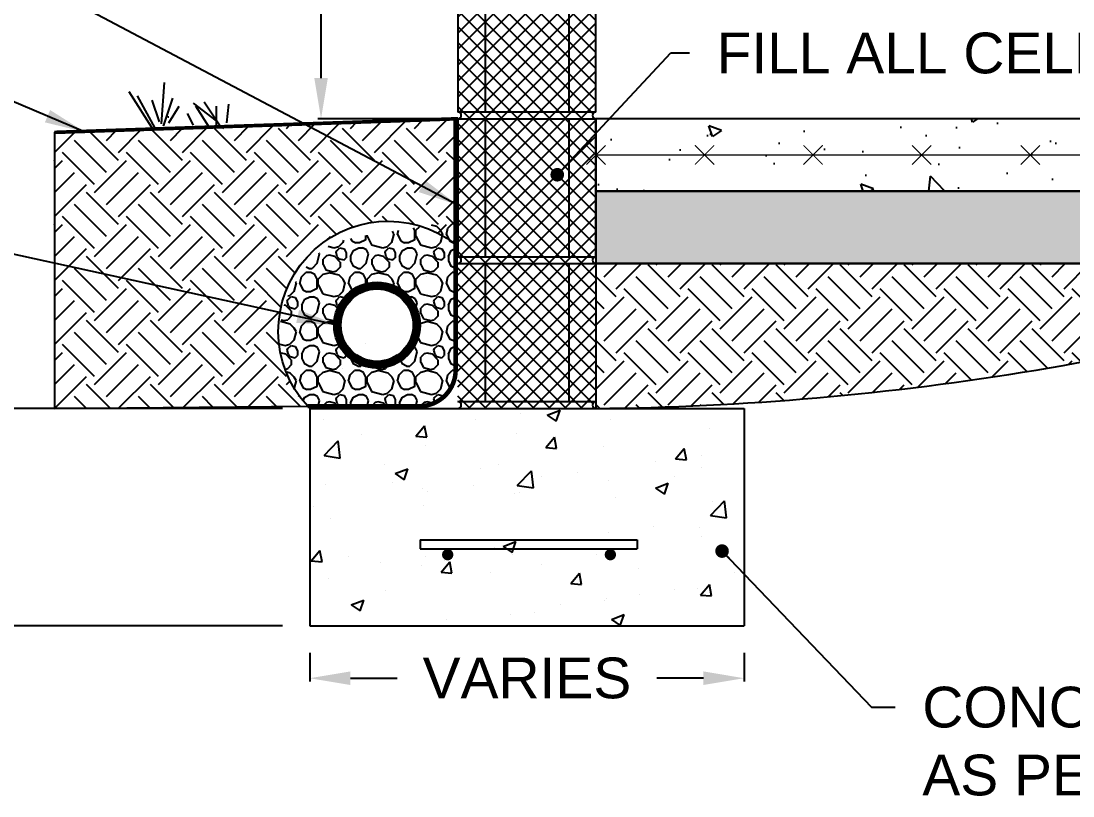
# Model space of a CAD drawing. Header units: inches. Extents: x -1316 to 22433, y -200 to 8737.
# Drawn here: x 10.6 to 68.7, y -178.5 to -135.7 of the extents above; entities that cross this region are included whole.
import ezdxf

# ---------------------------------------------------------------- set-up
doc = ezdxf.new("R2010")
doc.units = ezdxf.units.IN
doc.header["$LTSCALE"] = 10
doc.header["$MEASUREMENT"] = 0
doc.header["$PDMODE"] = 34
doc.header["$PDSIZE"] = 18
doc.layers.get('0').update_dxf_attribs({"linetype": 'CONTINUOUS'})
doc.layers.get('DefPoints').update_dxf_attribs({"linetype": 'CONTINUOUS'})
for name, color, linetype in [('S-DIMS', 4, 'CONTINUOUS'), ('S-HATCH', 5, 'CONTINUOUS'), ('S-TXT', 222, 'CONTINUOUS')]:
    doc.layers.add(name, color=color, linetype=linetype)
doc.layers.add('VIEWPORT', color=14, linetype='CONTINUOUS', plot=False)
doc.styles.add('style1', font='arial.ttf')
doc.dimstyles.new('1-2', dxfattribs={"dimtxt": 2.25, "dimasz": 2.25, "dimexe": 0.18, "dimexo": 1.5, "dimgap": 1.5, "dimtad": 0, "dimdec": 4, "dimrnd": 0.0625, "dimzin": 0, "dimdsep": 46, "dimlunit": 4, "dimtxsty": 'style1', "dimcen": 0.09, "dimazin": 0, "dimtfac": 1, "dimtdec": 4, "dimtofl": 0, "dimtmove": 0, "dimatfit": 0, "dimfxl": 1, "dimtolj": 1, "dimtzin": 0, "dimarcsym": 0})

# ---------------------------------------------------------------- blocks, each defined once
blk = doc.blocks.new('*X587')
at = {"color": 0}
for p, q in [((32.457, 27.171), (39.269, 33.983)), ((32.457, 28.055), (38.385, 33.983)), ((32.457, 28.939), (37.501, 33.983)), ((32.457, 29.822), (36.617, 33.983)), ((32.457, 30.706), (35.733, 33.983)), ((32.457, 31.59), (34.849, 33.983)), ((32.457, 32.474), (33.966, 33.983)), ((32.457, 33.358), (33.082, 33.983)), ((39.919, 26.264), (32.457, 33.727)), ((32.518, 26.348), (40.082, 33.912)), ((40.082, 26.985), (33.084, 33.983)), ((40.082, 27.869), (33.968, 33.983)), ((40.082, 28.753), (34.852, 33.983)), ((40.082, 29.637), (35.736, 33.983)), ((40.082, 30.521), (36.62, 33.983)), ((40.082, 31.405), (37.503, 33.983)), ((40.082, 32.289), (38.387, 33.983)), ((40.082, 33.173), (39.271, 33.983)), ((39.316, 25.983), (32.457, 32.843)), ((33.037, 25.983), (40.082, 33.028)), ((33.921, 25.983), (40.082, 32.144)), ((38.432, 25.983), (32.457, 31.959)), ((37.549, 25.983), (32.457, 31.075)), ((34.804, 25.983), (40.082, 31.26)), ((35.688, 25.983), (40.082, 30.376)), ((36.665, 25.983), (32.457, 30.191)), ((35.781, 25.983), (32.457, 29.307)), ((36.572, 25.983), (40.082, 29.492)), ((37.456, 25.983), (40.082, 28.609)), ((34.897, 25.983), (32.457, 28.423)), ((34.013, 25.983), (32.457, 27.539)), ((38.34, 25.983), (40.082, 27.725)), ((39.224, 25.983), (40.082, 26.841)), ((33.129, 25.983), (32.457, 26.655))]:
    blk.add_line(p, q, dxfattribs=at)
blk = doc.blocks.new('*X588')
at = {"color": 0}
for p, q in [((30.071, 27.819), (30.006, 27.951)), ((30.309, 27.999), (30.14, 27.83)), ((31.295, 28.039), (30.996, 28.114)), ((31.516, 27.818), (31.295, 28.039)), ((31.818, 27.585), (31.908, 27.945)), ((31.908, 27.945), (32.147, 28.184)), ((32.332, 28.184), (32.147, 28.184)), ((26.522, 27.378), (26.593, 27.236)), ((27.371, 27.303), (27.371, 27.54)), ((27.44, 27.507), (27.44, 27.552)), ((27.44, 27.507), (27.685, 27.017)), ((28.913, 27.625), (28.794, 27.151)), ((28.913, 27.625), (28.839, 27.771)), ((29.118, 27.585), (29.177, 27.822)), ((29.118, 27.585), (29.293, 27.236)), ((30.071, 27.303), (30.071, 27.819)), ((30.14, 27.507), (30.14, 27.83)), ((30.14, 27.507), (30.385, 27.017)), ((31.613, 27.625), (31.494, 27.151)), ((31.613, 27.625), (31.516, 27.818)), ((31.818, 27.585), (31.993, 27.236)), ((25.286, 26.942), (25.605, 26.862)), ((25.605, 26.862), (25.872, 26.928)), ((25.768, 26.688), (25.94, 26.86)), ((25.96, 27.017), (25.872, 26.928)), ((25.94, 26.86), (26.173, 26.802)), ((26.094, 27.151), (25.96, 27.017)), ((26.126, 27.277), (26.094, 27.151)), ((26.173, 26.802), (26.289, 26.571)), ((26.593, 27.236), (26.811, 27.127)), ((26.692, 26.712), (26.976, 26.854)), ((27.02, 27.127), (26.811, 27.127)), ((26.976, 26.854), (27.185, 26.854)), ((27.371, 27.303), (27.02, 27.127)), ((27.403, 26.745), (27.185, 26.854)), ((27.512, 26.527), (27.403, 26.745)), ((27.685, 27.017), (28.305, 26.862)), ((28.305, 26.862), (28.572, 26.928)), ((28.468, 26.688), (28.64, 26.86)), ((28.66, 27.017), (28.572, 26.928)), ((28.64, 26.86), (28.873, 26.802)), ((28.794, 27.151), (28.66, 27.017)), ((28.873, 26.802), (28.989, 26.571)), ((29.293, 27.236), (29.511, 27.127)), ((29.392, 26.712), (29.676, 26.854)), ((29.72, 27.127), (29.511, 27.127)), ((29.676, 26.854), (29.885, 26.854)), ((30.071, 27.303), (29.72, 27.127)), ((30.103, 26.745), (29.885, 26.854)), ((30.212, 26.527), (30.103, 26.745)), ((30.385, 27.017), (31.005, 26.862)), ((31.005, 26.862), (31.272, 26.928)), ((31.168, 26.688), (31.34, 26.86)), ((31.36, 27.017), (31.272, 26.928)), ((31.34, 26.86), (31.573, 26.802)), ((31.494, 27.151), (31.36, 27.017)), ((31.573, 26.802), (31.689, 26.571)), ((31.993, 27.236), (32.211, 27.127)), ((32.092, 26.712), (32.332, 26.832)), ((32.332, 27.127), (32.211, 27.127)), ((24.681, 26.002), (24.812, 26.527)), ((24.812, 26.527), (24.785, 26.581)), ((25.193, 26.403), (25.013, 26.223)), ((25.013, 25.926), (25.013, 26.223)), ((25.357, 26.444), (25.193, 26.403)), ((25.647, 26.372), (25.357, 26.444)), ((25.949, 26.069), (25.647, 26.372)), ((25.728, 26.608), (25.768, 26.688)), ((25.791, 26.356), (25.728, 26.608)), ((25.791, 26.356), (25.892, 26.255)), ((25.892, 26.255), (26.165, 26.186)), ((26.165, 26.186), (26.289, 26.31)), ((26.289, 26.571), (26.289, 26.31)), ((26.528, 26.384), (26.692, 26.712)), ((26.528, 26.384), (26.528, 26.133)), ((27.381, 26.002), (27.512, 26.527)), ((27.893, 26.403), (27.713, 26.223)), ((27.713, 25.926), (27.713, 26.223)), ((28.057, 26.444), (27.893, 26.403)), ((28.347, 26.372), (28.057, 26.444)), ((28.649, 26.069), (28.347, 26.372)), ((28.428, 26.608), (28.468, 26.688)), ((28.491, 26.356), (28.428, 26.608)), ((28.491, 26.356), (28.592, 26.255)), ((28.592, 26.255), (28.865, 26.186)), ((28.865, 26.186), (28.989, 26.31)), ((28.989, 26.571), (28.989, 26.31)), ((29.228, 26.384), (29.392, 26.712)), ((29.228, 26.384), (29.228, 26.133)), ((30.081, 26.002), (30.212, 26.527)), ((30.593, 26.403), (30.413, 26.223)), ((30.413, 25.926), (30.413, 26.223)), ((30.757, 26.444), (30.593, 26.403)), ((31.047, 26.372), (30.757, 26.444)), ((31.349, 26.069), (31.047, 26.372)), ((31.128, 26.608), (31.168, 26.688)), ((31.191, 26.356), (31.128, 26.608)), ((31.191, 26.356), (31.292, 26.255)), ((31.292, 26.255), (31.565, 26.186)), ((31.565, 26.186), (31.689, 26.31)), ((31.689, 26.571), (31.689, 26.31)), ((31.928, 26.384), (32.092, 26.712)), ((31.928, 26.384), (31.928, 26.133)), ((24.222, 25.719), (24.072, 25.794)), ((24.222, 25.719), (24.398, 25.719)), ((24.681, 26.002), (24.398, 25.719)), ((25.013, 25.926), (25.158, 25.636)), ((25.158, 25.636), (25.555, 25.537)), ((25.555, 25.537), (25.751, 25.586)), ((25.949, 25.784), (25.751, 25.586)), ((25.949, 26.069), (25.949, 25.784)), ((26.528, 26.133), (26.673, 25.844)), ((26.922, 25.719), (26.673, 25.844)), ((26.922, 25.719), (27.098, 25.719)), ((27.381, 26.002), (27.098, 25.719)), ((27.713, 25.926), (27.858, 25.636)), ((27.858, 25.636), (28.255, 25.537)), ((28.255, 25.537), (28.451, 25.586)), ((28.649, 25.784), (28.451, 25.586)), ((28.649, 26.069), (28.649, 25.784)), ((29.228, 26.133), (29.373, 25.844)), ((29.622, 25.719), (29.373, 25.844)), ((29.622, 25.719), (29.798, 25.719)), ((30.081, 26.002), (29.798, 25.719)), ((30.413, 25.926), (30.558, 25.636)), ((30.558, 25.636), (30.955, 25.537)), ((30.955, 25.537), (31.151, 25.586)), ((31.349, 25.784), (31.151, 25.586)), ((31.349, 26.069), (31.349, 25.784)), ((31.928, 26.133), (32.073, 25.844)), ((32.322, 25.719), (32.073, 25.844)), ((32.322, 25.719), (32.332, 25.719)), ((23.718, 24.885), (23.808, 25.245)), ((23.808, 25.245), (24.047, 25.484)), ((24.321, 25.484), (24.047, 25.484)), ((24.545, 25.372), (24.321, 25.484)), ((24.671, 25.119), (24.545, 25.372)), ((24.671, 24.603), (24.671, 25.119)), ((25.004, 25.394), (24.74, 25.13)), ((24.74, 24.807), (24.74, 25.13)), ((25.004, 25.394), (25.34, 25.478)), ((25.895, 25.339), (25.34, 25.478)), ((26.116, 25.118), (25.895, 25.339)), ((26.213, 24.925), (26.116, 25.118)), ((26.418, 24.885), (26.508, 25.245)), ((26.508, 25.245), (26.747, 25.484)), ((27.021, 25.484), (26.747, 25.484)), ((27.245, 25.372), (27.021, 25.484)), ((27.371, 25.119), (27.245, 25.372)), ((27.371, 24.683), (27.371, 25.119)), ((27.704, 25.394), (27.44, 25.13)), ((27.44, 24.807), (27.44, 25.13)), ((27.704, 25.394), (28.04, 25.478)), ((28.595, 25.339), (28.04, 25.478)), ((28.816, 25.118), (28.595, 25.339)), ((28.913, 24.925), (28.816, 25.118)), ((29.118, 24.885), (29.208, 25.245)), ((29.208, 25.245), (29.447, 25.484)), ((29.721, 25.484), (29.447, 25.484)), ((29.945, 25.372), (29.721, 25.484)), ((30.071, 25.119), (29.945, 25.372)), ((30.071, 24.603), (30.071, 25.119)), ((30.404, 25.394), (30.14, 25.13)), ((30.14, 24.807), (30.14, 25.13)), ((30.404, 25.394), (30.74, 25.478)), ((31.295, 25.339), (30.74, 25.478)), ((31.516, 25.118), (31.295, 25.339)), ((31.613, 24.925), (31.516, 25.118)), ((31.818, 24.885), (31.908, 25.245)), ((31.908, 25.245), (32.147, 25.484)), ((32.332, 25.484), (32.147, 25.484)), ((23.394, 24.451), (23.26, 24.317)), ((23.513, 24.925), (23.394, 24.451)), ((23.513, 24.925), (23.485, 24.98)), ((23.718, 24.885), (23.893, 24.536)), ((23.893, 24.536), (24.111, 24.427)), ((24.32, 24.427), (24.111, 24.427)), ((24.671, 24.603), (24.32, 24.427)), ((24.74, 24.807), (24.985, 24.317)), ((26.094, 24.451), (25.96, 24.317)), ((26.213, 24.925), (26.094, 24.451)), ((26.418, 24.885), (26.593, 24.536)), ((26.593, 24.536), (26.809, 24.428)), ((27.44, 24.807), (27.487, 24.714)), ((28.913, 24.925), (28.832, 24.601)), ((29.118, 24.885), (29.293, 24.536)), ((29.293, 24.536), (29.511, 24.427)), ((29.72, 24.427), (29.511, 24.427)), ((30.071, 24.603), (29.72, 24.427)), ((30.14, 24.807), (30.385, 24.317)), ((31.494, 24.451), (31.36, 24.317)), ((31.613, 24.925), (31.494, 24.451)), ((31.818, 24.885), (31.993, 24.536)), ((31.993, 24.536), (32.211, 24.427)), ((32.332, 24.427), (32.211, 24.427)), ((23.028, 23.908), (23.068, 23.988)), ((23.091, 23.656), (23.028, 23.908)), ((23.063, 24.201), (23.172, 24.228)), ((23.068, 23.988), (23.24, 24.16)), ((23.26, 24.317), (23.172, 24.228)), ((23.24, 24.16), (23.473, 24.102)), ((23.473, 24.102), (23.589, 23.871)), ((23.589, 23.871), (23.589, 23.61)), ((23.828, 23.684), (23.992, 24.012)), ((23.992, 24.012), (24.276, 24.154)), ((24.276, 24.154), (24.485, 24.154)), ((24.703, 24.045), (24.485, 24.154)), ((24.812, 23.827), (24.703, 24.045)), ((24.985, 24.317), (25.605, 24.162)), ((25.605, 24.162), (25.872, 24.228)), ((25.728, 23.908), (25.768, 23.988)), ((25.791, 23.656), (25.728, 23.908)), ((25.768, 23.988), (25.94, 24.16)), ((25.96, 24.317), (25.872, 24.228)), ((25.94, 24.16), (26.173, 24.102)), ((26.173, 24.102), (26.26, 23.928)), ((29.564, 24.099), (29.676, 24.154)), ((29.676, 24.154), (29.885, 24.154)), ((30.103, 24.045), (29.885, 24.154)), ((30.212, 23.827), (30.103, 24.045)), ((30.385, 24.317), (31.005, 24.162)), ((31.005, 24.162), (31.272, 24.228)), ((31.128, 23.908), (31.168, 23.988)), ((31.191, 23.656), (31.128, 23.908)), ((31.168, 23.988), (31.34, 24.16)), ((31.36, 24.317), (31.272, 24.228)), ((31.34, 24.16), (31.573, 24.102)), ((31.573, 24.102), (31.689, 23.871)), ((31.689, 23.871), (31.689, 23.61)), ((31.928, 23.684), (32.092, 24.012)), ((32.092, 24.012), (32.332, 24.132)), ((22.947, 23.672), (22.859, 23.693)), ((23.249, 23.369), (22.947, 23.672)), ((23.091, 23.656), (23.192, 23.555)), ((23.192, 23.555), (23.465, 23.486)), ((23.249, 23.369), (23.249, 23.084)), ((23.465, 23.486), (23.589, 23.61)), ((23.828, 23.684), (23.828, 23.433)), ((23.828, 23.433), (23.973, 23.144)), ((24.681, 23.302), (24.398, 23.019)), ((24.681, 23.302), (24.812, 23.827)), ((25.193, 23.703), (25.013, 23.523)), ((25.013, 23.226), (25.013, 23.523)), ((25.357, 23.744), (25.193, 23.703)), ((25.647, 23.672), (25.357, 23.744)), ((25.946, 23.372), (25.647, 23.672)), ((25.791, 23.656), (25.892, 23.555)), ((25.892, 23.555), (26.011, 23.525)), ((30.081, 23.302), (30.06, 23.281)), ((30.081, 23.302), (30.212, 23.827)), ((30.593, 23.703), (30.413, 23.523)), ((30.413, 23.226), (30.413, 23.523)), ((30.757, 23.744), (30.593, 23.703)), ((31.047, 23.672), (30.757, 23.744)), ((31.349, 23.369), (31.047, 23.672)), ((31.191, 23.656), (31.292, 23.555)), ((31.292, 23.555), (31.565, 23.486)), ((31.349, 23.369), (31.349, 23.084)), ((31.565, 23.486), (31.689, 23.61)), ((31.928, 23.684), (31.928, 23.433)), ((31.928, 23.433), (32.073, 23.144)), ((23.195, 22.639), (22.645, 22.776)), ((22.664, 22.885), (22.855, 22.837)), ((22.855, 22.837), (23.051, 22.886)), ((23.249, 23.084), (23.051, 22.886)), ((23.808, 22.545), (24.047, 22.784)), ((24.222, 23.019), (23.973, 23.144)), ((24.321, 22.784), (24.047, 22.784)), ((24.222, 23.019), (24.398, 23.019)), ((24.545, 22.672), (24.321, 22.784)), ((24.671, 22.419), (24.545, 22.672)), ((25.004, 22.694), (24.74, 22.43)), ((25.004, 22.694), (25.34, 22.778)), ((25.013, 23.226), (25.158, 22.936)), ((25.158, 22.936), (25.555, 22.837)), ((25.8, 22.663), (25.34, 22.778)), ((25.555, 22.837), (25.751, 22.886)), ((25.833, 22.967), (25.751, 22.886)), ((30.404, 22.694), (30.17, 22.46)), ((30.404, 22.694), (30.74, 22.778)), ((30.413, 23.226), (30.558, 22.936)), ((30.558, 22.936), (30.955, 22.837)), ((31.295, 22.639), (30.74, 22.778)), ((30.955, 22.837), (31.151, 22.886)), ((31.349, 23.084), (31.151, 22.886)), ((31.908, 22.545), (32.147, 22.784)), ((32.322, 23.019), (32.073, 23.144)), ((32.332, 22.784), (32.147, 22.784)), ((32.322, 23.019), (32.332, 23.019)), ((23.416, 22.418), (23.195, 22.639)), ((23.513, 22.225), (23.394, 21.751)), ((23.513, 22.225), (23.416, 22.418)), ((23.718, 22.185), (23.808, 22.545)), ((23.718, 22.185), (23.893, 21.836)), ((24.671, 21.903), (24.671, 22.419)), ((24.74, 22.107), (24.74, 22.43)), ((24.74, 22.107), (24.985, 21.617)), ((30.14, 22.107), (30.14, 22.203)), ((30.14, 22.107), (30.385, 21.617)), ((31.516, 22.418), (31.295, 22.639)), ((31.613, 22.225), (31.494, 21.751)), ((31.613, 22.225), (31.516, 22.418)), ((31.818, 22.185), (31.908, 22.545)), ((31.818, 22.185), (31.993, 21.836)), ((22.625, 21.532), (22.905, 21.462)), ((22.905, 21.462), (23.172, 21.528)), ((23.26, 21.617), (23.172, 21.528)), ((23.394, 21.751), (23.26, 21.617)), ((23.893, 21.836), (24.111, 21.727)), ((24.32, 21.727), (24.111, 21.727)), ((24.671, 21.903), (24.32, 21.727)), ((24.985, 21.617), (25.605, 21.462)), ((25.605, 21.462), (25.872, 21.528)), ((25.96, 21.617), (25.872, 21.528)), ((26.003, 21.66), (25.96, 21.617)), ((30.071, 21.903), (30.064, 21.899)), ((30.071, 21.903), (30.071, 21.923)), ((30.385, 21.617), (31.005, 21.462)), ((31.005, 21.462), (31.272, 21.528)), ((31.36, 21.617), (31.272, 21.528)), ((31.494, 21.751), (31.36, 21.617)), ((31.993, 21.836), (32.211, 21.727)), ((32.332, 21.727), (32.211, 21.727)), ((22.947, 20.972), (22.703, 21.033)), ((23.249, 20.669), (22.947, 20.972)), ((23.028, 21.208), (23.068, 21.288)), ((23.091, 20.956), (23.028, 21.208)), ((23.068, 21.288), (23.24, 21.46)), ((23.091, 20.956), (23.192, 20.855)), ((23.24, 21.46), (23.473, 21.402)), ((23.473, 21.402), (23.589, 21.171)), ((23.589, 21.171), (23.589, 20.91)), ((23.828, 20.984), (23.992, 21.312)), ((23.828, 20.984), (23.828, 20.733)), ((23.992, 21.312), (24.276, 21.454)), ((24.276, 21.454), (24.485, 21.454)), ((24.703, 21.345), (24.485, 21.454)), ((24.681, 20.602), (24.812, 21.127)), ((24.812, 21.127), (24.703, 21.345)), ((25.193, 21.003), (25.013, 20.823)), ((25.357, 21.044), (25.193, 21.003)), ((25.647, 20.972), (25.357, 21.044)), ((25.949, 20.669), (25.647, 20.972)), ((25.728, 21.208), (25.768, 21.288)), ((25.791, 20.956), (25.728, 21.208)), ((25.768, 21.288), (25.94, 21.46)), ((25.791, 20.956), (25.892, 20.855)), ((25.94, 21.46), (26.14, 21.41)), ((26.242, 21.264), (26.289, 21.171)), ((26.289, 21.171), (26.289, 20.91)), ((26.528, 20.953), (26.528, 20.733)), ((29.859, 21.454), (29.885, 21.454)), ((30.103, 21.345), (29.885, 21.454)), ((30.081, 20.602), (30.212, 21.127)), ((30.212, 21.127), (30.103, 21.345)), ((30.593, 21.003), (30.413, 20.823)), ((30.757, 21.044), (30.593, 21.003)), ((31.047, 20.972), (30.757, 21.044)), ((31.349, 20.669), (31.047, 20.972)), ((31.128, 21.208), (31.168, 21.288)), ((31.191, 20.956), (31.128, 21.208)), ((31.168, 21.288), (31.34, 21.46)), ((31.191, 20.956), (31.292, 20.855)), ((31.34, 21.46), (31.573, 21.402)), ((31.573, 21.402), (31.689, 21.171)), ((31.689, 21.171), (31.689, 20.91)), ((31.928, 20.984), (32.092, 21.312)), ((31.928, 20.984), (31.928, 20.733)), ((32.092, 21.312), (32.332, 21.432)), ((23.249, 20.384), (23.051, 20.186)), ((23.192, 20.855), (23.465, 20.786)), ((23.249, 20.669), (23.249, 20.384)), ((23.465, 20.786), (23.589, 20.91)), ((23.828, 20.733), (23.973, 20.444)), ((24.222, 20.319), (23.973, 20.444)), ((24.681, 20.602), (24.398, 20.319)), ((25.013, 20.526), (25.013, 20.823)), ((25.013, 20.526), (25.158, 20.236)), ((25.949, 20.384), (25.751, 20.186)), ((25.892, 20.855), (26.165, 20.786)), ((25.949, 20.669), (25.949, 20.384)), ((26.165, 20.786), (26.289, 20.91)), ((26.528, 20.733), (26.673, 20.444)), ((26.922, 20.319), (26.673, 20.444)), ((27.289, 20.51), (27.098, 20.319)), ((27.773, 20.407), (27.858, 20.236)), ((28.649, 20.384), (28.451, 20.186)), ((28.649, 20.499), (28.649, 20.384)), ((29.228, 20.783), (29.228, 20.733)), ((29.228, 20.733), (29.373, 20.444)), ((29.622, 20.319), (29.373, 20.444)), ((30.081, 20.602), (29.798, 20.319)), ((30.413, 20.526), (30.413, 20.823)), ((30.413, 20.526), (30.558, 20.236)), ((31.349, 20.384), (31.151, 20.186)), ((31.292, 20.855), (31.565, 20.786)), ((31.349, 20.669), (31.349, 20.384)), ((31.565, 20.786), (31.689, 20.91)), ((31.928, 20.733), (32.073, 20.444)), ((32.322, 20.319), (32.073, 20.444)), ((22.941, 20.158), (23.051, 20.186)), ((23.195, 19.939), (23.009, 19.985)), ((23.416, 19.718), (23.195, 19.939)), ((23.718, 19.485), (23.808, 19.845)), ((23.808, 19.845), (24.047, 20.084)), ((24.321, 20.084), (24.047, 20.084)), ((24.222, 20.319), (24.398, 20.319)), ((24.545, 19.972), (24.321, 20.084)), ((24.671, 19.719), (24.545, 19.972)), ((25.004, 19.994), (24.74, 19.73)), ((25.004, 19.994), (25.34, 20.078)), ((25.158, 20.236), (25.555, 20.137)), ((25.895, 19.939), (25.34, 20.078)), ((25.555, 20.137), (25.751, 20.186)), ((26.116, 19.718), (25.895, 19.939)), ((26.418, 19.485), (26.508, 19.845)), ((26.508, 19.845), (26.747, 20.084)), ((27.021, 20.084), (26.747, 20.084)), ((26.922, 20.319), (27.098, 20.319)), ((27.245, 19.972), (27.021, 20.084)), ((27.371, 19.719), (27.245, 19.972)), ((27.704, 19.994), (27.44, 19.73)), ((27.704, 19.994), (28.04, 20.078)), ((27.858, 20.236), (28.255, 20.137)), ((28.595, 19.939), (28.04, 20.078)), ((28.255, 20.137), (28.451, 20.186)), ((28.816, 19.718), (28.595, 19.939)), ((29.118, 19.485), (29.208, 19.845)), ((29.208, 19.845), (29.447, 20.084)), ((29.721, 20.084), (29.447, 20.084)), ((29.622, 20.319), (29.798, 20.319)), ((29.945, 19.972), (29.721, 20.084)), ((30.071, 19.719), (29.945, 19.972)), ((30.404, 19.994), (30.14, 19.73)), ((30.404, 19.994), (30.74, 20.078)), ((30.558, 20.236), (30.955, 20.137)), ((31.295, 19.939), (30.74, 20.078)), ((30.955, 20.137), (31.151, 20.186)), ((31.516, 19.718), (31.295, 19.939)), ((31.818, 19.485), (31.908, 19.845)), ((31.908, 19.845), (32.147, 20.084)), ((32.331, 20.084), (32.147, 20.084)), ((32.322, 20.319), (32.332, 20.319)), ((23.513, 19.525), (23.414, 19.129)), ((23.513, 19.525), (23.416, 19.718)), ((23.718, 19.485), (23.893, 19.136)), ((24.671, 19.203), (24.32, 19.027)), ((24.671, 19.203), (24.671, 19.719)), ((24.74, 19.407), (24.74, 19.73)), ((24.74, 19.407), (24.985, 18.917)), ((26.213, 19.525), (26.094, 19.051)), ((26.213, 19.525), (26.116, 19.718)), ((26.418, 19.485), (26.593, 19.136)), ((27.371, 19.203), (27.02, 19.027)), ((27.371, 19.203), (27.371, 19.719)), ((27.44, 19.407), (27.44, 19.73)), ((27.44, 19.407), (27.685, 18.917)), ((28.913, 19.525), (28.794, 19.051)), ((28.913, 19.525), (28.816, 19.718)), ((29.118, 19.485), (29.293, 19.136)), ((30.071, 19.203), (29.72, 19.027)), ((30.071, 19.203), (30.071, 19.719)), ((30.14, 19.407), (30.14, 19.73)), ((30.14, 19.407), (30.385, 18.917)), ((31.613, 19.525), (31.494, 19.051)), ((31.613, 19.525), (31.516, 19.718)), ((31.818, 19.485), (31.993, 19.136)), ((23.893, 19.136), (24.111, 19.027)), ((23.897, 18.423), (23.992, 18.612)), ((23.992, 18.612), (24.276, 18.754)), ((24.32, 19.027), (24.111, 19.027)), ((24.276, 18.754), (24.485, 18.754)), ((24.703, 18.645), (24.485, 18.754)), ((24.812, 18.427), (24.703, 18.645)), ((24.985, 18.917), (25.605, 18.762)), ((25.605, 18.762), (25.872, 18.828)), ((25.768, 18.588), (25.94, 18.76)), ((25.96, 18.917), (25.872, 18.828)), ((25.94, 18.76), (26.173, 18.702)), ((26.094, 19.051), (25.96, 18.917)), ((26.173, 18.702), (26.289, 18.471)), ((26.528, 18.284), (26.692, 18.612)), ((26.593, 19.136), (26.811, 19.027)), ((26.692, 18.612), (26.976, 18.754)), ((27.02, 19.027), (26.811, 19.027)), ((26.976, 18.754), (27.185, 18.754)), ((27.403, 18.645), (27.185, 18.754)), ((27.512, 18.427), (27.403, 18.645)), ((27.685, 18.917), (28.305, 18.762)), ((28.305, 18.762), (28.572, 18.828)), ((28.468, 18.588), (28.64, 18.76)), ((28.66, 18.917), (28.572, 18.828)), ((28.64, 18.76), (28.873, 18.702)), ((28.794, 19.051), (28.66, 18.917)), ((28.873, 18.702), (28.989, 18.471)), ((29.228, 18.284), (29.392, 18.612)), ((29.293, 19.136), (29.511, 19.027)), ((29.392, 18.612), (29.676, 18.754)), ((29.72, 19.027), (29.511, 19.027)), ((29.676, 18.754), (29.885, 18.754)), ((30.103, 18.645), (29.885, 18.754)), ((30.212, 18.427), (30.103, 18.645)), ((30.385, 18.917), (31.005, 18.762)), ((31.005, 18.762), (31.272, 18.828)), ((31.168, 18.588), (31.34, 18.76)), ((31.36, 18.917), (31.272, 18.828)), ((31.34, 18.76), (31.573, 18.702)), ((31.494, 19.051), (31.36, 18.917)), ((31.573, 18.702), (31.615, 18.618)), ((31.993, 19.136), (32.034, 19.116)), ((24.733, 18.108), (24.812, 18.427)), ((25.193, 18.303), (25.013, 18.123)), ((25.013, 18.108), (25.013, 18.123)), ((25.357, 18.344), (25.193, 18.303)), ((25.647, 18.272), (25.357, 18.344)), ((25.81, 18.108), (25.647, 18.272)), ((25.728, 18.508), (25.768, 18.588)), ((25.791, 18.256), (25.728, 18.508)), ((25.791, 18.256), (25.892, 18.155)), ((25.892, 18.155), (26.079, 18.108)), ((26.187, 18.108), (26.289, 18.21)), ((26.289, 18.471), (26.289, 18.21)), ((26.528, 18.284), (26.528, 18.108)), ((27.433, 18.108), (27.512, 18.427)), ((27.893, 18.303), (27.713, 18.123)), ((27.713, 18.108), (27.713, 18.123)), ((28.057, 18.344), (27.893, 18.303)), ((28.347, 18.272), (28.057, 18.344)), ((28.51, 18.108), (28.347, 18.272)), ((28.428, 18.508), (28.468, 18.588)), ((28.491, 18.256), (28.428, 18.508)), ((28.491, 18.256), (28.592, 18.155)), ((28.592, 18.155), (28.779, 18.108)), ((28.887, 18.108), (28.989, 18.21)), ((28.989, 18.471), (28.989, 18.21)), ((29.228, 18.284), (29.228, 18.108)), ((30.133, 18.108), (30.212, 18.427)), ((30.593, 18.303), (30.413, 18.123)), ((30.413, 18.113), (30.413, 18.123)), ((30.757, 18.344), (30.593, 18.303)), ((31.047, 18.272), (30.757, 18.344)), ((31.051, 18.267), (31.047, 18.272)), ((31.128, 18.508), (31.168, 18.588)), ((31.174, 18.324), (31.128, 18.508))]:
    blk.add_line(p, q, dxfattribs=at)
blk = doc.blocks.new('*X589')
at = {"color": 0}
for p, q in [((35.924, 17.683), (35.924, 17.683)), ((37.396, 17.61), (38.096, 17.879)), ((37.396, 17.61), (37.893, 17.274)), ((37.893, 17.274), (38.096, 17.879)), ((25.032, 17.394), (25.032, 17.394)), ((30.135, 16.456), (30.617, 17.031)), ((30.732, 16.404), (30.617, 17.031)), ((33.421, 17.353), (33.421, 17.353)), ((40.908, 17.346), (40.908, 17.346)), ((46.347, 16.898), (46.347, 16.898)), ((27.105, 16.522), (27.105, 16.522)), ((30.135, 16.456), (30.732, 16.404)), ((35.714, 16.596), (35.714, 16.596)), ((37.307, 15.829), (37.789, 16.403)), ((37.905, 15.777), (37.789, 16.403)), ((25.062, 15.383), (25.841, 16.194)), ((25.951, 15.245), (25.841, 16.194)), ((30.663, 15.956), (30.663, 15.956)), ((37.307, 15.829), (37.905, 15.777)), ((40.515, 15.897), (40.515, 15.897)), ((44.48, 15.201), (44.962, 15.776)), ((45.077, 15.149), (44.962, 15.776)), ((25.062, 15.383), (25.951, 15.245)), ((25.528, 15.252), (25.528, 15.252)), ((44.48, 15.201), (45.077, 15.149)), ((45.899, 15.398), (45.899, 15.398)), ((28.393, 14.886), (28.393, 14.886)), ((28.994, 14.384), (29.694, 14.653)), ((29.491, 14.049), (29.694, 14.653)), ((33.731, 14.661), (33.731, 14.661)), ((34.683, 14.896), (34.683, 14.896)), ((35.734, 13.727), (36.513, 14.539)), ((36.624, 13.59), (36.513, 14.539)), ((43.396, 15.069), (43.396, 15.069)), ((45.92, 14.721), (45.92, 14.721)), ((28.994, 14.384), (29.491, 14.049)), ((37.081, 14.237), (37.081, 14.237)), ((39.069, 14.435), (39.069, 14.435)), ((40.786, 14.017), (40.786, 14.017)), ((44.408, 14.21), (44.408, 14.21)), ((25.163, 13.769), (25.163, 13.769)), ((28.851, 13.895), (28.851, 13.895)), ((30.501, 13.543), (30.501, 13.543)), ((30.79, 13.409), (30.79, 13.409)), ((33.293, 13.739), (33.293, 13.739)), ((35.734, 13.727), (36.624, 13.59)), ((43.365, 13.584), (44.065, 13.852)), ((43.365, 13.584), (43.862, 13.248)), ((43.862, 13.248), (44.065, 13.852)), ((35.592, 13.267), (35.592, 13.267)), ((35.84, 13.318), (35.84, 13.318)), ((41.178, 13.092), (41.178, 13.092)), ((46.407, 12.072), (47.186, 12.884)), ((46.516, 12.866), (46.516, 12.866)), ((47.296, 11.934), (47.186, 12.884)), ((24.474, 12.578), (24.474, 12.578)), ((30.541, 12.627), (30.541, 12.627)), ((25.407, 11.923), (25.407, 11.923)), ((46.407, 12.072), (47.296, 11.934)), ((47.056, 11.953), (47.056, 11.953)), ((40.765, 11.125), (40.765, 11.125)), ((43.269, 11.454), (43.269, 11.454)), ((45.799, 11.392), (45.799, 11.392)), ((34.963, 10.358), (35.663, 10.627)), ((35.46, 10.023), (35.663, 10.627)), ((40.664, 10.688), (40.664, 10.688)), ((45.934, 10.931), (45.934, 10.931)), ((24.349, 9.562), (24.832, 10.137)), ((24.947, 9.51), (24.831, 10.137)), ((34.45, 10.293), (34.45, 10.293)), ((34.963, 10.358), (35.46, 10.023)), ((35.471, 9.938), (35.471, 9.938)), ((40.102, 9.93), (40.102, 9.93)), ((24.349, 9.562), (24.947, 9.51)), ((26.403, 9.803), (26.403, 9.803)), ((28.159, 9.465), (28.159, 9.465)), ((30.663, 9.795), (30.663, 9.795)), ((31.522, 8.935), (32.004, 9.509)), ((31.742, 9.578), (31.742, 9.578)), ((32.12, 8.882), (32.004, 9.509)), ((37.08, 9.352), (37.08, 9.352)), ((30.419, 9.298), (30.419, 9.298)), ((31.522, 8.935), (32.12, 8.882)), ((34.27, 8.929), (34.27, 8.929)), ((38.695, 8.307), (39.177, 8.882)), ((39.292, 8.255), (39.177, 8.882)), ((42.418, 9.127), (42.418, 9.127)), ((47.756, 8.901), (47.756, 8.901)), ((25.285, 8.594), (25.285, 8.594)), ((38.695, 8.307), (39.292, 8.255)), ((45.867, 7.679), (46.349, 8.254)), ((46.465, 7.627), (46.349, 8.254)), ((28.439, 7.928), (28.439, 7.928)), ((42.498, 7.734), (42.498, 7.734)), ((44.425, 8.009), (44.425, 8.009)), ((45.677, 8.063), (45.677, 8.063)), ((45.867, 7.679), (46.465, 7.627)), ((26.56, 7.133), (27.261, 7.402)), ((26.56, 7.133), (27.058, 6.797)), ((27.058, 6.797), (27.261, 7.402)), ((38.135, 7.181), (38.135, 7.181)), ((40.543, 7.359), (40.543, 7.359)), ((40.638, 7.51), (40.638, 7.51)), ((35.349, 6.61), (35.349, 6.61)), ((36.667, 6.733), (36.667, 6.733)), ((40.932, 6.332), (41.632, 6.601)), ((41.429, 5.997), (41.632, 6.601)), ((31.819, 6.349), (31.819, 6.349)), ((40.932, 6.332), (41.429, 5.997))]:
    blk.add_line(p, q, dxfattribs=at)
blk = doc.blocks.new('*D679')
at = {"layer": 'DefPoints', "color": 0, "transparency": 16777216}
for p in [(26.503, -157.146, -0.016), (8.898, -169.146), (26.503, -169.146, -0.016)]:
    blk.add_point(p, dxfattribs=at)
at = {"layer": 'S-DIMS', "color": 0, "lineweight": -2, "transparency": 16777216}
for p, q in [((8.898, -154.896), (8.898, -152.646)), ((25.003, -157.146), (8.718, -157.146)), ((25.003, -169.146), (8.718, -169.146)), ((8.898, -171.396), (8.898, -173.646))]:
    blk.add_line(p, q, dxfattribs=at)
at = {"layer": 'S-DIMS', "color": 0, "transparency": 16777216}
for points in [[(8.523, -154.896), (9.273, -154.896), (8.898, -157.146)], [(8.523, -171.396), (9.273, -171.396), (8.898, -169.146)]]:
    blk.add_solid(points, dxfattribs=at)
at = {"layer": 'S-DIMS', "color": 0, "transparency": 16777216, "insert": (5.305, -163.146), "char_height": 2.25, "attachment_point": 5, "rotation": 90, "style": 'style1'}
blk.add_mtext('\\A1;VARIES', dxfattribs=at)
blk = doc.blocks.new('*D680')
at = {"layer": 'DefPoints', "color": 0, "transparency": 16777216}
for p in [(26.503, -169.146, -0.016), (50.503, -169.146, -0.016), (50.503, -172.045)]:
    blk.add_point(p, dxfattribs=at)
at = {"layer": 'S-DIMS', "color": 0, "lineweight": -2, "transparency": 16777216}
for p, q in [((26.503, -170.646), (26.503, -172.225)), ((50.503, -170.646), (50.503, -172.225)), ((28.753, -172.045), (31.327, -172.045)), ((48.253, -172.045), (45.678, -172.045))]:
    blk.add_line(p, q, dxfattribs=at)
at = {"layer": 'S-DIMS', "color": 0, "transparency": 16777216}
for points in [[(28.753, -171.67), (28.753, -172.42), (26.503, -172.045)], [(48.253, -171.67), (48.253, -172.42), (50.503, -172.045)]]:
    blk.add_solid(points, dxfattribs=at)
at = {"layer": 'S-DIMS', "color": 0, "transparency": 16777216, "insert": (38.503, -172.045), "char_height": 2.25, "attachment_point": 5, "style": 'style1'}
blk.add_mtext('\\A1;VARIES', dxfattribs=at)
blk = doc.blocks.new('*U389')
at = {"color": 5, "const_width": 0.0625}
for points in [[(-0.53, 0.53), (0.53, -0.53)], [(0.53, 0.53), (-0.53, -0.53)], [(0, 0), (48, 0)], [(6.53, 0.53), (5.47, -0.53)], [(5.47, 0.53), (6.53, -0.53)], [(12.53, 0.53), (11.47, -0.53)], [(11.47, 0.53), (12.53, -0.53)], [(18.53, 0.53), (17.47, -0.53)], [(17.47, 0.53), (18.53, -0.53)], [(24.53, 0.53), (23.47, -0.53)], [(23.47, 0.53), (24.53, -0.53)], [(30.53, 0.53), (29.47, -0.53)], [(29.47, 0.53), (30.53, -0.53)], [(36.53, 0.53), (35.47, -0.53)], [(35.47, 0.53), (36.53, -0.53)], [(42.53, 0.53), (41.47, -0.53)], [(41.47, 0.53), (42.53, -0.53)], [(47.47, 0.53), (48.53, -0.53)], [(48.53, 0.53), (47.47, -0.53)]]:
    blk.add_lwpolyline(points, dxfattribs=at)
blk = doc.blocks.new('*D681')
at = {"layer": 'DefPoints', "color": 0, "transparency": 16777216}
for p in [(34.69, -117.146), (27.128, -141.15), (34.565, -141.15)]:
    blk.add_point(p, dxfattribs=at)
at = {"layer": 'S-DIMS', "color": 0, "lineweight": -2, "transparency": 16777216}
for p, q in [((33.19, -117.146), (26.948, -117.146)), ((27.128, -119.396), (27.128, -126.485)), ((27.128, -138.9), (27.128, -131.811)), ((33.065, -141.15), (26.948, -141.15))]:
    blk.add_line(p, q, dxfattribs=at)
at = {"layer": 'S-DIMS', "color": 0, "transparency": 16777216}
for points in [[(26.753, -119.396), (27.503, -119.396), (27.128, -117.146)], [(26.753, -138.9), (27.503, -138.9), (27.128, -141.15)]]:
    blk.add_solid(points, dxfattribs=at)
at = {"layer": 'S-DIMS', "color": 0, "transparency": 16777216, "insert": (27.128, -129.148), "char_height": 2.25, "attachment_point": 5, "style": 'style1'}
blk.add_mtext('\\A1;VARIES', dxfattribs=at)

msp = doc.modelspace()

# ---------------------------------------------------------------- hatches: boundary and pattern name
at = {"layer": 'S-HATCH'}
h = msp.add_hatch(dxfattribs=at)
h.set_pattern_fill('EARTH', color=256, scale=10, angle=45, style=0)
h.set_pattern_definition([(45, (12.3929, -157.1458), (2e-16, 3.53553), [2.5, -2.5]), (45, (11.73, -156.483), (2e-16, 3.53553), [2.5, -2.5]), (45, (11.067, -155.82), (2e-16, 3.53553), [2.5, -2.5]), (135, (11.067, -155.378), (-3.53553, 4e-16), [2.5, -2.5]), (135, (11.73, -154.7151), (-3.53553, 4e-16), [2.5, -2.5]), (135, (12.3929, -154.0522), (-3.53553, 4e-16), [2.5, -2.5])])
edge = h.paths.add_edge_path()
edge.add_line((34.56515, -141.15005), (12.39287, -141.89919))
edge.add_line((12.39287, -141.89919), (12.39287, -157.14582))
edge.add_line((12.39287, -157.14582), (26.39693, -157.02082))
edge.add_arc((30.83899, -152.88036), 6.07252, 52.1490732, 222.9874091, ccw=False)
edge.add_line((34.56515, -148.08544), (34.56515, -141.15005))
h = msp.add_hatch(dxfattribs=at)
h.set_pattern_fill('EARTH', color=256, scale=10, angle=45, style=0)
h.set_pattern_definition([(45, (50.5026, -161.1458), (2e-16, 3.53553), [2.5, -2.5]), (45, (49.8397, -160.483), (2e-16, 3.53553), [2.5, -2.5]), (45, (49.1768, -159.82), (2e-16, 3.53553), [2.5, -2.5]), (135, (49.1768, -159.378), (-3.53553, 4e-16), [2.5, -2.5]), (135, (49.8397, -158.7151), (-3.53553, 4e-16), [2.5, -2.5]), (135, (50.5026, -158.0522), (-3.53553, 4e-16), [2.5, -2.5])])
edge = h.paths.add_edge_path()
edge.add_line((42.31515, -149.14582), (42.31515, -157.14582))
edge.add_arc((40.90704, -0.69721), 156.45495, 270.5156716, 288.4089728)
edge.add_line((90.31515, -149.14582), (42.31515, -149.14582))
at = {"layer": 'S-TXT'}
h = msp.add_hatch(dxfattribs=at)
h.set_pattern_fill('AR-CONC', color=5, style=0)
h.set_pattern_definition([(130, (-53.239, -53.037), (-7.1726, -0.62752), [0.75, -8.25]), (185, (-53.239, -53.037), (1.3875, 7.52192), [0.6, -6.6]), (79.5486, (-53.8365, -53.089), (-5.7851, 6.8944), [0.6374, -7.01142]), (133.816, (-53.239, -51.037), (-10.6724, -1.6552), [1.125, -12.375]), (83.3644, (-54.128, -51.175), (-9.3466, 9.7412), [0.9561, -10.5171]), (188.816, (-53.239, -51.037), (-9.3466, 9.7412), [0.9, -9.9]), (159, (-54.239, -51.537), (-5.96907, -4.02619), [0.75, -8.25]), (214, (-54.239, -51.537), (-2.43315, 7.2515), [0.6, -6.6]), (108.5486, (-54.736, -51.8726), (-8.40223, 3.2253), [0.6374, -7.01142]), (142.5, (-53.2388, -53.037), (-0.1216, 3.32894), [0, -6.52, 0, -6.7, 0, -6.625]), (172.5, (-53.2388, -53.037), (-2.630695, 3.94412), [0, -3.82, 0, -6.37, 0, -2.525]), (212.5, (-51.0088, -53.037), (-5.338224, -0.22555), [0, -2.5, 0, -7.8, 0, -10.35]), (222.5, (-50.009, -53.037), (-5.83186, 1.00105), [0, -3.25, 0, -5.18, 0, -7.35])])
h.paths.add_polyline_path([(42.31515, -141.14582), (42.31515, -145.14582), (90.31515, -145.14582), (90.31515, -141.14582)])
h = msp.add_hatch(dxfattribs=at)
h.set_pattern_fill('GRAVEL', color=5, scale=2, style=0)
h.set_pattern_definition([(311.9872, (90.37515, -139.14582), (15.99999646, -18.0000027), [0.26907, -26.638176]), (355.0303, (90.555145, -139.345825), (-24.0000021, 1.99998261), [0.461736, -45.71185]), (47.4896, (91.01515, -139.38582), (-19.99998144, -22.00001735), [0.325576, -32.232064]), (272.7263, (91.79515, -139.885825), (-1.99999204, 40.00000059), [0.420476, -41.627116]), (247.1663, (91.81515, -140.30582), (10.00001981, 23.99999282), [0.41231, -40.818746]), (182.7263, (91.65515, -140.685825), (40.00000059, 1.99999204), [0.420476, -41.627116]), (142.3058, (91.235145, -140.705825), (26.00001469, -19.99998081), [0.556058, -55.049698]), (107.7447, (90.795145, -140.365825), (-14.00002153, 43.99999246), [0.524976, -51.972642]), (58.5704, (90.63515, -139.865825), (16.00001647, 25.99999007), [0.4219, -41.768146]), (4.7636, (90.85515, -139.50582), (-22.0000019, -1.99998307), [0.481664, -23.601526]), (317.6026, (91.335145, -139.465825), (24.0000147, -21.99998416), [0.622896, -61.66675]), (41.1859, (89.81515, -139.90582), (14.0000059, 11.9999946), [0.2126, -21.04769]), (8.5308, (89.97515, -139.76582), (-25.99999657, -4.00001582), [0.404474, -40.04302]), (315, (90.3751, -139.7058), (2e-16, -2), [0.28284, -2.545584]), (336.8014, (90.51515, -139.46582), (-9.9999995, 4.0000027), [0.152316, -15.07923]), (248.1986, (90.65515, -139.52582), (1.9999998, 6.0000005), [0.215406, -10.554924]), (149.0362, (90.57515, -139.72582), (-5.999996, 4.000005), [0.34986, -11.312046]), (18.4349, (90.27515, -139.5458), (-4.000001, -1.999997), [0.25298, -6.071574]), (163.6105, (91.81515, -139.52582), (-20.0000044, 5.99998542), [0.3544, -35.08569]), (109.6538, (91.47515, -139.42582), (7.9999905, -22.00000427), [0.29732, -29.434816]), (246.8014, (90.27515, -139.14582), (4.0000027, 9.9999995), [0.30463, -14.926916]), (196.3895, (90.15515, -139.42582), (20.0000044, 5.99998542), [0.3544, -35.08569]), (200.556, (91.81515, -140.76582), (10.0000037, 3.999992), [0.34176, -16.74625]), (245.2249, (91.49515, -140.88582), (9.99998438, 22.00000684), [0.286356, -28.349286]), (113.1986, (90.25515, -141.14582), (-4.0000027, 9.9999995), [0.30463, -14.926916]), (162.646, (90.13515, -140.86582), (26.00000404, -7.999989), [0.33526, -33.19085]), (110.556, (91.23515, -141.14582), (3.999992, -10.0000037), [0.17088, -16.91713]), (78.6901, (90.37515, -141.14582), (1.9999953, 8.0000015), [0.10198, -10.09606]), (14.0362, (90.39515, -141.04582), (-6.000001, -1.999996), [0.41231, -7.8339]), (353.991, (90.79515, -140.94582), (-19.9999995, 1.99999863), [0.3821, -37.827846]), (236.3099, (90.57515, -139.9058), (2.0000027, 3.999999), [0.288444, -6.92266]), (186.8428, (90.415145, -140.145825), (-33.99999873, -4.000016), [0.50359, -49.855126]), (119.0546, (89.91515, -140.20582), (8.00000005, -14.0000008), [0.20591, -20.38535]), (90, (89.8151, -140.0258), (2, 2), [0.12, -1.88]), (59.7436, (90.83515, -140.88582), (-7.99998977, -14.0000049), [0.27785, -27.50704]), (131.9872, (90.97515, -140.64582), (-15.99999646, 18.0000027), [0.538144, -26.369104]), (180, (90.6151, -140.2458), (-2, 2), [0.52, -1.48]), (214.6952, (90.09515, -140.24582), (19.99998852, 14.00001722), [0.31623, -31.30655]), (285.9454, (89.83515, -140.42582), (1.9999998, -8.0000003), [0.291204, -14.269016]), (332.354, (89.915145, -140.705825), (37.99999161, -20.00001543), [0.47413, -46.93895]), (4.5739, (90.335145, -140.925825), (26.00000112, 1.9999896), [0.5016, -49.65815])])
h.paths.add_polyline_path([(42.31515, -145.14582), (42.31515, -149.14582), (90.31515, -149.14582), (90.31515, -145.14582)])

# ---------------------------------------------------------------- linework, layer by layer
at = {"layer": 'S-DIMS'}
msp.add_lwpolyline([(34.69015, -141.14582), (29.60671, -141.14582)], dxfattribs=at)
at = {"layer": 'S-HATCH'}
for p, q in [((18.30994, -141.43551), (18.48216, -139.14007)), ((17.90809, -141.83722), (16.53029, -139.65654)), ((17.96549, -141.66506), (16.98956, -139.88609)), ((18.42476, -141.55029), (18.94143, -140.00086)), ((18.19512, -141.32074), (17.79327, -140.11563)), ((18.7118, -141.37813), (19.28587, -140.45995)), ((21.35256, -141.26335), (20.08959, -140.28779)), ((20.9507, -141.60767), (20.2044, -140.45995)), ((21.58219, -141.60767), (20.66367, -140.2304)), ((21.35256, -141.60767), (21.35256, -140.45995)), ((21.92664, -141.37813), (22.04145, -140.34518)), ((18.65439, -141.03381), (18.7118, -141.03381)), ((20.08959, -141.4929), (19.74514, -140.86165))]:
    msp.add_line(p, q, dxfattribs=at)
at = {"layer": 'S-HATCH', "const_width": 0.2}
msp.add_lwpolyline([(34.69015, -141.14582), (12.39287, -141.89919)], dxfattribs=at)
at = {"layer": 'S-TXT'}
for p, q in [((34.69015, -133.14582), (34.69015, -140.77082)), ((36.19015, -133.14582), (36.19015, -140.77082)), ((40.81515, -133.14582), (40.81515, -140.77082)), ((42.31515, -140.77082), (42.31515, -133.14582)), ((34.69015, -138.26573), (34.69015, -140.77082)), ((34.69015, -140.77082), (42.31515, -140.77082)), ((34.69015, -141.14582), (34.69015, -148.77082)), ((34.69015, -141.14582), (42.31515, -141.14582)), ((36.19015, -141.14582), (36.19015, -148.77082)), ((40.81515, -141.14582), (40.81515, -148.77082)), ((42.31515, -148.77082), (42.31515, -141.14582)), ((34.69015, -148.77082), (42.31515, -148.77082)), ((34.69015, -149.14582), (42.31515, -149.14582)), ((36.19015, -149.14582), (36.19015, -156.77082)), ((40.81515, -149.14582), (40.81515, -156.77082)), ((34.69015, -156.77082), (42.31515, -156.77082)), ((26.50265, -157.14582), (50.50265, -157.14582)), ((26.50265, -157.14582), (26.50265, -169.14582)), ((34.69015, -157.14582), (42.31515, -157.14582)), ((50.50265, -157.14582), (50.50265, -169.14582)), ((32.60388, -164.39772), (44.60015, -164.39772)), ((32.60388, -164.39772), (32.60388, -164.89772)), ((44.60015, -164.39772), (44.60015, -164.89772)), ((32.60388, -164.89772), (44.60015, -164.89772)), ((26.50265, -169.14582), (50.50265, -169.14582))]:
    msp.add_line(p, q, dxfattribs=at)
at = {"layer": 'S-TXT', "const_width": 0.25}
for points in [[(34.56515, -141.15005), (34.56515, -155.02082)], [(26.39693, -157.02082), (32.56515, -157.02082)]]:
    msp.add_lwpolyline(points, dxfattribs=at)
at = {"layer": 'S-TXT'}
msp.add_lwpolyline([(90.31515, -141.14582), (42.31515, -141.14582), (42.31515, -145.14582), (42.31515, -145.14582), (42.31515, -145.14582), (82.31515, -145.14582), (90.31515, -145.14582)], dxfattribs=at)
for points, const_width in [([(28.03228, -152.54489, 1), (32.40728, -152.54489, 1)], 0.375), ([(33.96906, -165.2218, 1), (34.28156, -165.2218, 1)], 0.3125), ([(42.95642, -165.2218, 1), (43.26892, -165.2218, 1)], 0.3125)]:
    msp.add_lwpolyline(points, format="xyb", close=True, dxfattribs=dict(at, const_width=const_width))
at = {"layer": 'S-TXT', "const_width": 0.25}
msp.add_lwpolyline([(32.56515, -157.02082, 0.41421356), (34.56515, -155.02082, 0.41421356)], format="xyb", dxfattribs=at)
at = {"layer": 'S-TXT'}
for radius in [2.375, 2]:
    msp.add_circle((30.21978, -152.54489), radius, dxfattribs=at)
for centre, start, end in [((34.69015, -140.95832), 270, 90), ((42.31515, -140.95832), 90, 270), ((34.69015, -148.95832), 270, 90), ((42.31515, -148.95832), 90, 270), ((34.69015, -156.95832), 270, 90), ((42.31515, -156.95832), 90, 270)]:
    msp.add_arc(centre, 0.1875, start, end, dxfattribs=at)
at = {"layer": 'VIEWPORT'}
msp.add_lwpolyline([(34.56515, -141.15005), (12.39287, -141.89919), (12.39287, -157.14582), (26.39693, -157.02082, -0.92308319), (34.56515, -148.08544)], format="xyb", close=True, dxfattribs=at)
for points in [[(42.31515, -141.14582), (42.31515, -145.14582), (42.31515, -145.14582), (42.31515, -145.14582), (42.31515, -145.14582), (90.31515, -145.14582), (90.31515, -141.14582)], [(42.31515, -145.14582), (42.31515, -149.14582), (42.31515, -149.14582), (42.31515, -149.14582), (42.31515, -149.14582), (90.31515, -149.14582), (90.31515, -145.14582)]]:
    msp.add_lwpolyline(points, close=True, dxfattribs=at)
msp.add_lwpolyline([(42.31515, -149.14582), (42.31515, -157.14582, 0.07823328), (90.31515, -149.14582), (42.31515, -149.14582)], format="xyb", dxfattribs=at)

# ---------------------------------------------------------------- block references
at = {"layer": 'S-HATCH'}
for name, p in [('*X587', (2.23353, -167.12881)), ('*X587', (2.23353, -175.12881)), ('*X588', (2.23353, -175.12881)), ('*X587', (2.23353, -183.12881)), ('*X589', (2.23353, -175.12881))]:
    msp.add_blockref(name, p, dxfattribs=at)
at = {"layer": 'S-TXT', "xscale": -1, "rotation": 180}
msp.add_blockref('*U389', (42.31515, -143.14582), dxfattribs=at)

# ---------------------------------------------------------------- texts
at = {"layer": 'S-TXT', "char_height": 2.25, "attachment_point": 1, "style": 'style1'}
for s, insert in [('\\A1;FILL ALL CELLS BELOW GRADE WITH GROUT', (48.98261, -136.38903)), ('\\A1;CONCRETE FOOTING. SIZE VARIES\\PAS PER LOCAL CODES', (60.347, -172.51471, 0.01563))]:
    msp.add_mtext(s, dxfattribs=dict(at, insert=insert))

# ---------------------------------------------------------------- dimensions: what is measured, and where the dimension line sits
at = {"layer": 'S-DIMS'}
for base, p1, p2, override, picture, middle in [((27.12823, -141.15005), (34.69015, -117.14582), (34.56515, -141.15005), {"dimtih": 1, "dimtoh": 1}, '*D681', (27.12823, -129.14794)), ((8.89801, -169.14582, 0.01563), (26.50265, -157.14582), (26.50265, -169.14582), {"dimtmove": 2}, '*D679', (5.30464, -163.14582, 0.01563))]:
    dim = msp.add_linear_dim(base=base, p1=p1, p2=p2, angle=90, text='VARIES', dimstyle='1-2', override=override, dxfattribs=at)
    dim.commit()
    dim.dimension.update_dxf_attribs({"geometry": picture, "text_midpoint": middle})
dim = msp.add_linear_dim(base=(50.50265, -172.04478, 0.01563), p1=(26.50265, -169.14582), p2=(50.50265, -169.14582), text='VARIES', dimstyle='1-2', override={"dimtmove": 2}, dxfattribs=at)
dim.commit()
dim.dimension.update_dxf_attribs({"geometry": '*D680', "text_midpoint": (38.50265, -172.04478, 0.01563)})

# ---------------------------------------------------------------- leaders
at = {"layer": 'S-TXT', "annotation_type": 0, "has_hookline": 1}
for points, override, hookline_direction, text_width in [([(34.69015, -145.92047), (10.34004, -133.05758), (9.02481, -133.05758)], {"dimgap": 1.5, "dimtad": 0}, 1, 27.87943), ([(40.17776, -144.23822), (46.44449, -137.51403), (47.48261, -137.51403)], {"dimasz": 0.75, "dimgap": 1.5, "dimtad": 0, "dimldrblk": 'DOT'}, 0, 68.67104), ([(14.08833, -141.88153, -0.01563), (5.34737, -138.18469, -0.01563), (3.52912, -138.18469, -0.01563)], {"dimgap": 1.5, "dimtad": 0}, 1, 38.70123), ([(28.03228, -152.54489), (9.34372, -148.45081), (7.82615, -148.45081)], {"dimgap": 1.5, "dimtad": 0}, 1, 37.64376), ([(49.28257, -165.02343, 0.01563), (57.54276, -173.63971, 0.01563), (58.847, -173.63971, 0.01563)], {"dimasz": 0.75, "dimgap": 1.5, "dimtad": 0, "dimldrblk": 'DOT'}, 0, 53.64393)]:
    msp.add_leader(points, dimstyle='1-2', override=override, dxfattribs=dict(at, hookline_direction=hookline_direction, text_width=text_width))

doc.saveas('drawing.dxf')
